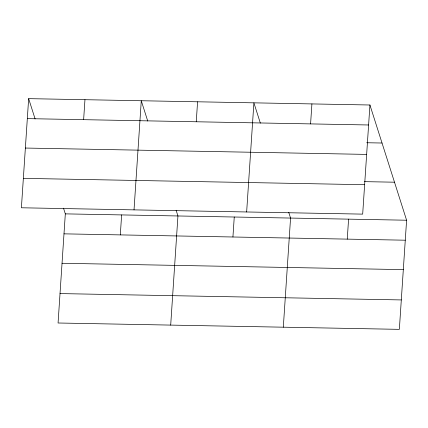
<?xml version="1.0" encoding="UTF-8"?>
<svg xmlns="http://www.w3.org/2000/svg" width="428" height="428" viewBox="0 0 428 428"><rect width="100%" height="100%" fill="white"/><g stroke="black" fill="none" stroke-linecap="round" stroke-linejoin="round"><path stroke-width="0.64" d="M28.649 98.649L21.4 207.778L362.682 214.128L369.931 104.999L28.649 98.649L35.101 118.925M63.505 208.169L65.318 213.872L58.069 323.001L399.351 329.351L406.6 220.222L369.931 104.999M83.631 119.674L84.958 99.697M120.305 234.897L121.632 214.92M134.023 209.875L141.272 100.746L147.724 121.022M170.692 325.098L177.941 215.969L176.127 210.266M196.254 121.771L197.581 101.789M232.928 236.994L234.255 217.017M246.646 211.967L253.895 102.838L260.347 123.12M283.315 327.195L290.564 218.066L288.75 212.358M310.584 123.901L311.91 103.918M347.258 239.124L348.585 219.141M27.322 118.626L368.604 124.981M366.694 142.738L382.033 143.022M25.37 148.045L366.646 154.401M364.49 181.643L394.498 182.2M23.353 178.358L364.635 184.709M65.318 213.872L406.6 220.222M63.991 233.849L405.273 240.204M62.039 263.268L403.32 269.624M60.027 293.581L401.304 299.932"/></g></svg>
